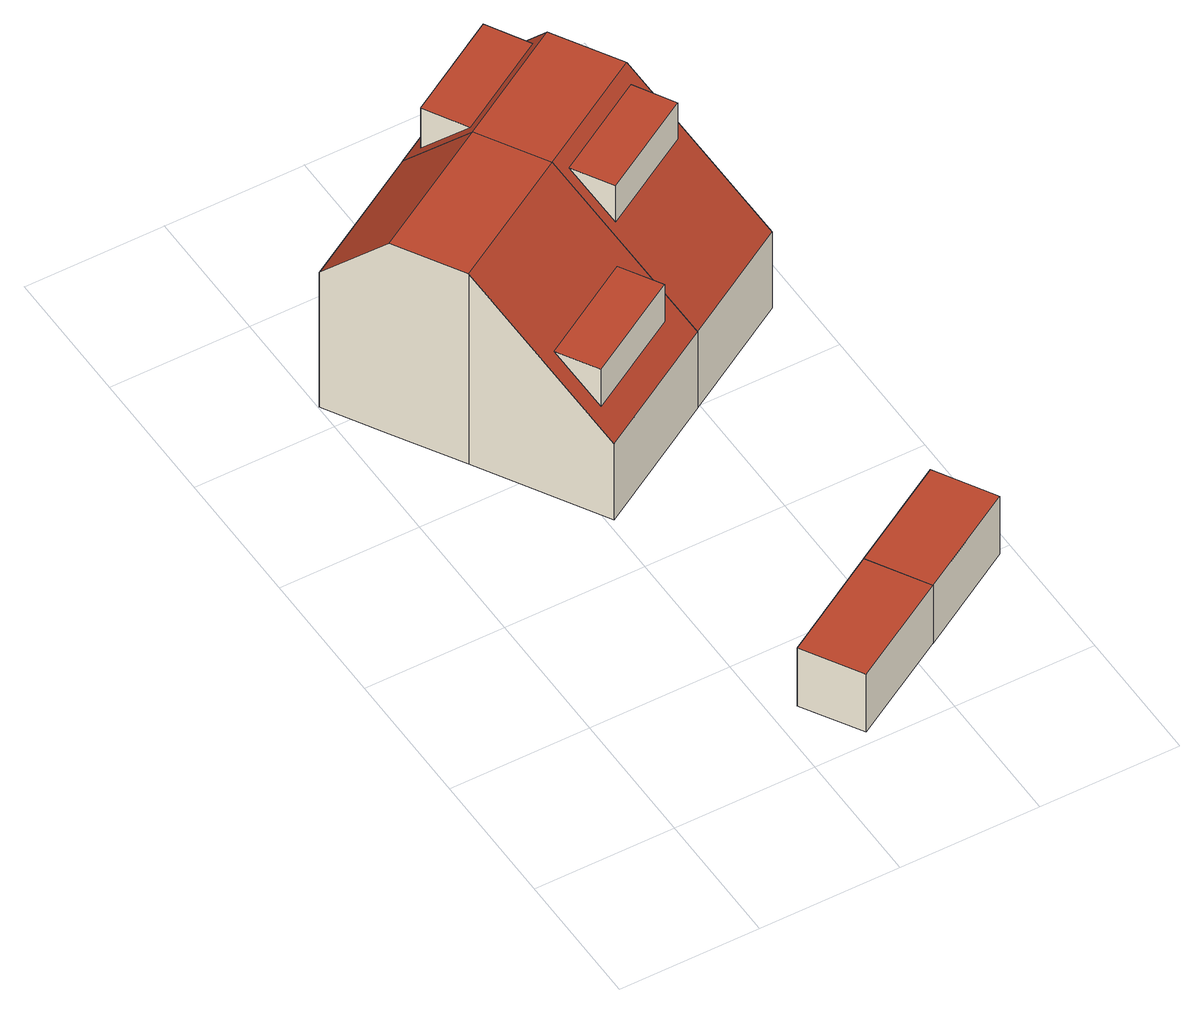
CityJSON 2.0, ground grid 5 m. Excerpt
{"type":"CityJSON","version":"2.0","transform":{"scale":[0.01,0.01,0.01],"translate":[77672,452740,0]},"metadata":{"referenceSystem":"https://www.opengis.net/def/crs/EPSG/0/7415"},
"CityObjects":{
"building1":{"type":"Building","attributes":{"Volume":26.08,"Dakoppervlakte":10.35,"Muuroppervlakte":33.83,"Vloeroppervlakte":10.35,"hoogte_Z_max_in_m_NAP":2.58,"GEB_DOEL":"onbekend","dateOfConstruction":"1980-01-01","measuredHeight":2.52},"geometry":[{"type":"Solid","lod":"2","boundaries":[[[[0,1,2,3]],[[4,5,6,7]],[[2,1,4,7]],[[1,0,5,4]],[[3,6,5,0]],[[7,6,3,2]]]],"semantics":{"surfaces":[{"type":"GroundSurface"},{"type":"RoofSurface"},{"type":"WallSurface"}],"values":[[0,1,2,2,2,2]]}}]},
"building2":{"type":"Building","attributes":{"Volume":379.3,"Dakoppervlakte":62.21,"Muuroppervlakte":188.14,"Vloeroppervlakte":55.06,"hoogte_Z_max_in_m_NAP":8.42,"GEB_DOEL":"woonfunctie","dateOfConstruction":"1980-01-01","measuredHeight":8.31},"children":["building2-1"],"geometry":[{"type":"Solid","lod":"2","boundaries":[[[[8,9,10,11,12,13,14,15,16]],[[17,18,19,20],[21,22,23,24]],[[17,20,25,26]],[[27,26,25,28,29]],[[10,9,19,18]],[[19,9,8,16,15,28,25,20]],[[13,27,29,28,15,14]],[[17,26,27,13,12,11]],[[11,10,18,17]],[[30,21,24,31]],[[30,31,23,22]],[[22,21,30]],[[31,24,23]]]],"semantics":{"surfaces":[{"type":"GroundSurface"},{"type":"RoofSurface"},{"type":"WallSurface"}],"values":[[0,1,1,1,2,2,2,2,2,1,2,2,2]]}}]},
"building2-1":{"type":"BuildingInstallation","attributes":{"relationToConstruction":"outside"},"parents":["building2"],"geometry":[{"type":"MultiSurface","lod":"2","boundaries":[[[30,21,24,31]],[[30,31,23,22]],[[22,21,30]],[[31,24,23]]],"semantics":{"surfaces":[{"type":"RoofSurface"},{"type":"WallSurface"}],"values":[0,1,1,1]}}]},
"building3":{"type":"Building","attributes":{"Volume":26.26,"Dakoppervlakte":10.36,"Muuroppervlakte":34.04,"Vloeroppervlakte":10.36,"hoogte_Z_max_in_m_NAP":2.58,"GEB_DOEL":"onbekend","dateOfConstruction":"1980-01-01","measuredHeight":2.54},"geometry":[{"type":"Solid","lod":"2","boundaries":[[[[32,33,34,35]],[[7,6,36,37]],[[32,35,6,7]],[[35,34,36,6]],[[33,37,36,34]],[[33,32,7,37]]]],"semantics":{"surfaces":[{"type":"GroundSurface"},{"type":"RoofSurface"},{"type":"WallSurface"}],"values":[[0,1,2,2,2,2]]}}]},
"building4":{"type":"Building","attributes":{"Volume":344.56,"Dakoppervlakte":45,"Muuroppervlakte":182.65,"Vloeroppervlakte":49.13,"hoogte_Z_max_in_m_NAP":8.42,"GEB_DOEL":"woonfunctie","dateOfConstruction":"1980-01-01","measuredHeight":8.31},"children":["building4-1","building4-2"],"geometry":[{"type":"Solid","lod":"2","boundaries":[[[[38,39,40,41,9,8,16,15]],[[42,20,19,43],[44,45,46,47]],[[25,20,42,48]],[[49,28,25,48],[50,51,52,53]],[[15,28,49,38]],[[9,41,43,19]],[[25,28,15,16]],[[40,39,38,49,48,42,43,41]],[[20,25,16,8,9,19]],[[44,47,54,55]],[[55,54,46,45]],[[45,44,55]],[[54,47,46]],[[56,51,50,57]],[[50,53,57]],[[56,57,53,52]],[[56,52,51]]]],"semantics":{"surfaces":[{"type":"GroundSurface"},{"type":"RoofSurface"},{"type":"WallSurface"}],"values":[[0,1,1,1,2,2,2,2,2,1,2,2,2,1,2,2,2]]}}]},
"building4-1":{"type":"BuildingInstallation","attributes":{"relationToConstruction":"outside"},"parents":["building4"],"geometry":[{"type":"MultiSurface","lod":"2","boundaries":[[[44,47,54,55]],[[55,54,46,45]],[[45,44,55]],[[54,47,46]]],"semantics":{"surfaces":[{"type":"RoofSurface"},{"type":"WallSurface"}],"values":[0,1,1,1]}}]},
"building4-2":{"type":"BuildingInstallation","attributes":{"relationToConstruction":"outside"},"parents":["building4"],"geometry":[{"type":"MultiSurface","lod":"2","boundaries":[[[56,51,50,57]],[[50,53,57]],[[56,57,53,52]],[[56,52,51]]],"semantics":{"surfaces":[{"type":"RoofSurface"},{"type":"WallSurface"}],"values":[0,1,1,1]}}]}
},
"vertices":[
[712,45,6],[590,251,6],[961,471,6],[1083,264,6],[590,251,258],[712,45,258],[1083,264,258],[961,471,258],
[729,1921,11],[986,1488,11],[521,1213,11],[265,1646,11],[125,1882,11],[2,2091,11],[460,2362,11],[466,2366,11],[590,2157,11],[265,1646,842],[521,1213,343],[986,1488,343],[729,1921,842],[802,1657,580],[885,1516,418],[532,1307,418],[449,1448,580],[590,2157,842],[125,1882,842],[2,2091,598],[466,2366,598],[460,2362,597],[885,1516,580],[532,1307,580],
[961,471,5],[1332,690,5],[1454,483,5],[1083,264,5],[1454,483,258],[1332,690,258],
[881,2611,11],[1004,2403,11],[1144,2167,11],[1401,1734,11],[1144,2167,842],[1401,1734,343],[1127,2111,803],[1209,1972,644],[863,1768,644],[781,1906,803],[1004,2403,842],[881,2611,597],[956,2410,811],[608,2204,811],[521,2351,638],[869,2557,638],[863,1768,801],[1209,1972,801],[521,2351,814],[869,2557,814]
]}
